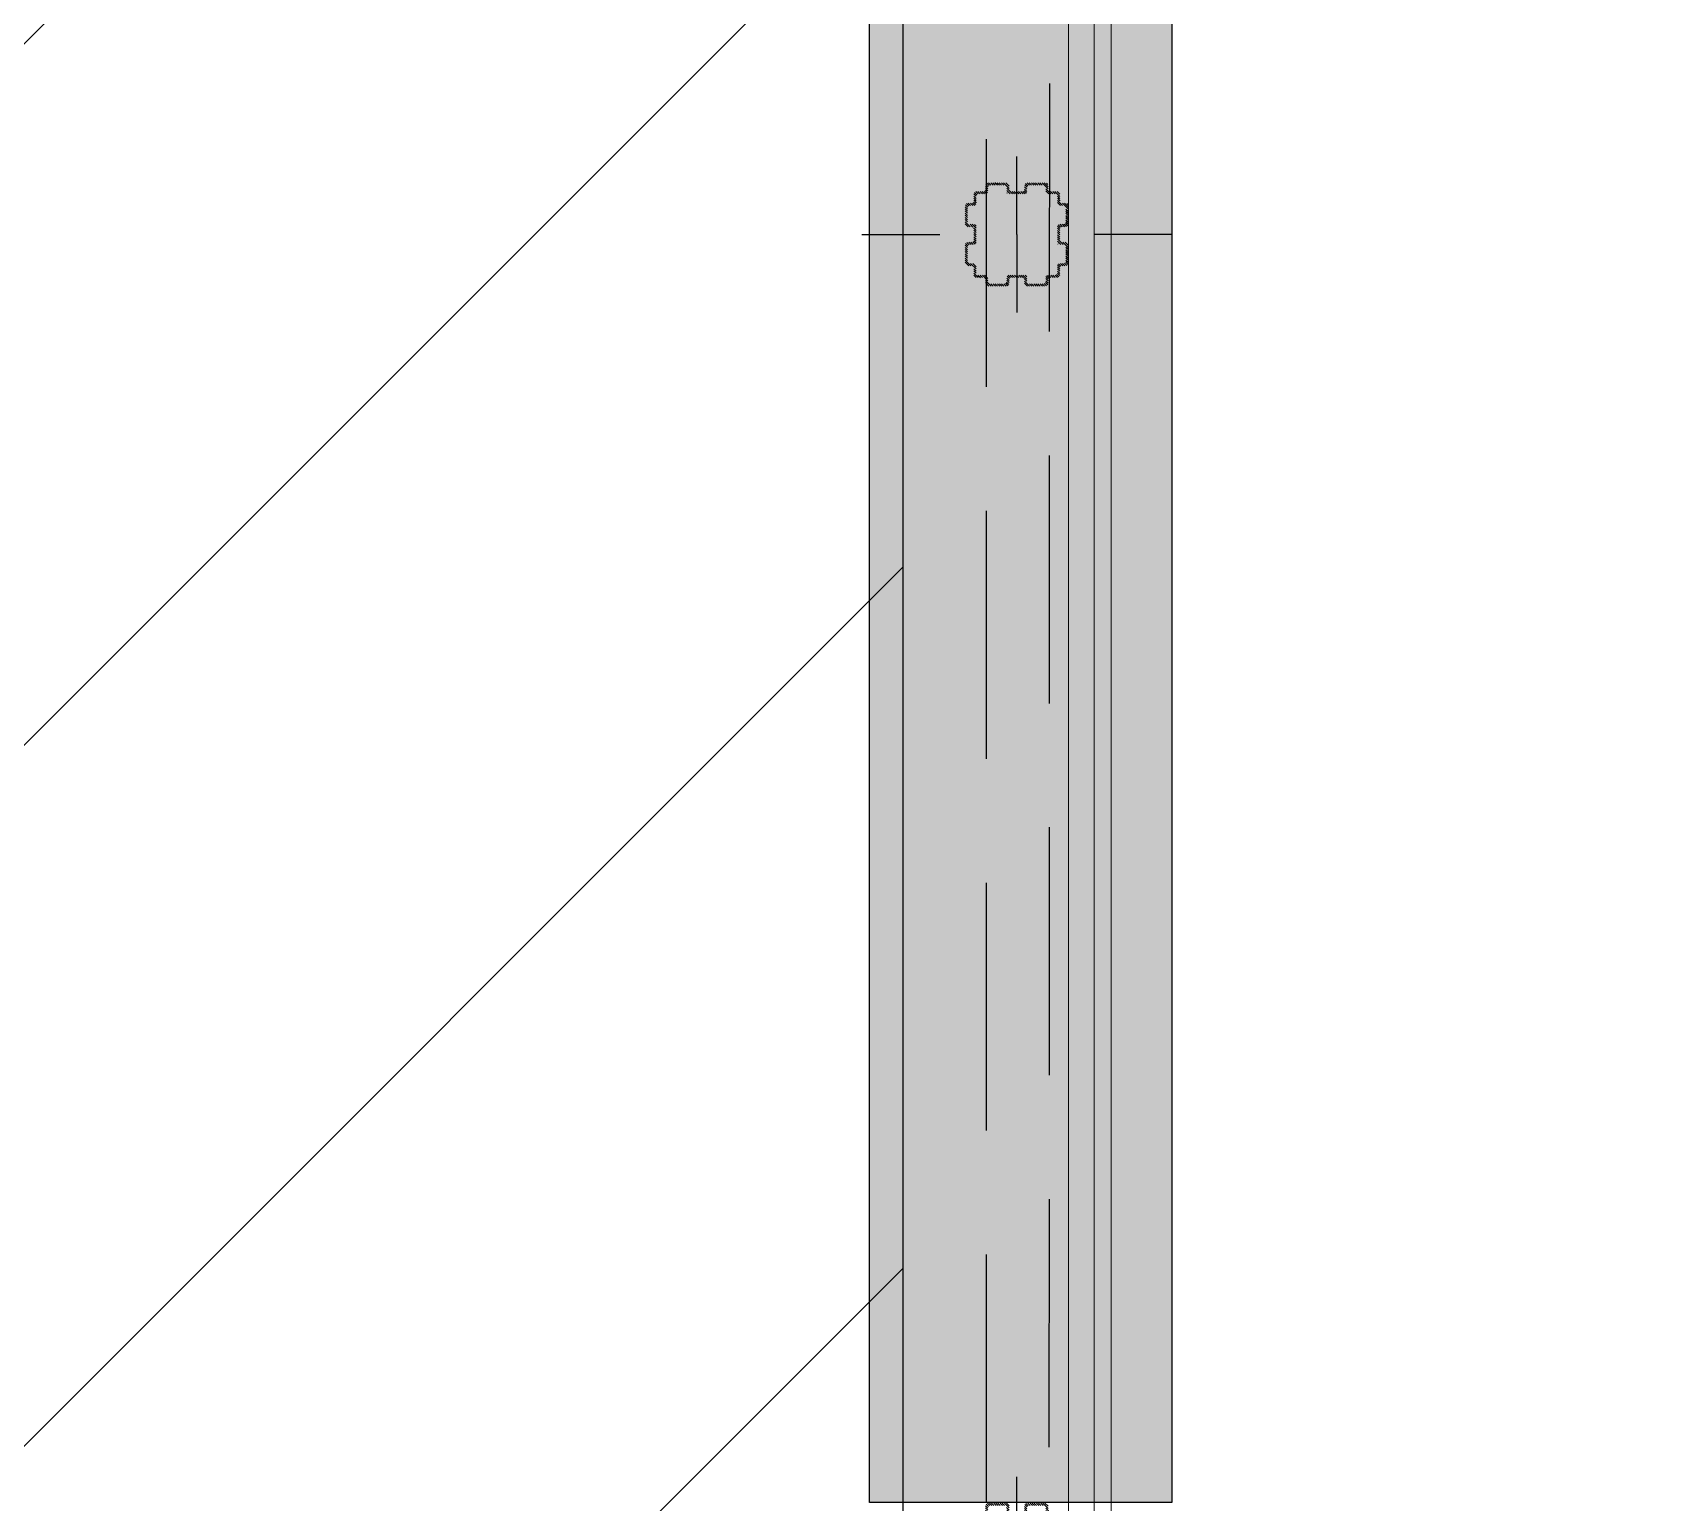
# Model space of a CAD drawing. Header units: millimetres. Extents: x 30 to 130, y 75 to 167.
# Drawn here: x 119.353 to 121.437, y 97.308 to 99.191 of the extents above; entities that cross this region are included whole.
import ezdxf

# ---------------------------------------------------------------- set-up
doc = ezdxf.new("R2010")
doc.units = ezdxf.units.MM
doc.header["$LTSCALE"] = 0.05
doc.linetypes.add('00 Ground$0$DASHDOT', pattern=[25.4, 12.7, -6.35, 0, -6.35])
doc.linetypes.add('00 Ground$0$HIDDENX2', pattern=[19.049999999999997, 12.7, -6.35])
for name, color, linetype, lineweight in [('00 Ground$0$A-Panel Exterior', 3, 'Continuous', 0), ('00 Ground$0$A-Proyecciones', 252, 'Continuous', 0), ('00 Ground$0$TEXTURAS-PAREDES', 253, 'Continuous', 0)]:
    doc.layers.add(name, color=color, linetype=linetype, lineweight=lineweight)
for name, color, linetype in [('00 Ground$0$E-PERFIL-PLANTA-EJES-GL1', 6, '00 Ground$0$DASHDOT'), ('00 Ground$0$E-PERFIL-PLANTA-TEXTURAS-GL1', 6, 'Continuous'), ('00 Ground$0$Hagar puerta vehiculos', 6, 'Continuous'), ('CCTV_Cobertura', 2, 'Continuous')]:
    doc.layers.add(name, color=color, linetype=linetype)
doc.layers.add('00 Ground$0$E-PERFIL-PLANTA-GL1', color=3, linetype='Continuous', plot=False)

# ---------------------------------------------------------------- blocks, each defined once
blk = doc.blocks.new('00 Ground$0$GL')
at = {"layer": '00 Ground$0$E-PERFIL-PLANTA-TEXTURAS-GL1'}
h = blk.add_hatch(dxfattribs=at)
h.set_pattern_fill('ANSI31', color=256, scale=0.00061, angle=90)
h.set_pattern_definition([(135, (0, 0), (-0.001369489058463046, -0.001369489058463046), [])])
edge = h.paths.add_edge_path()
edge.add_arc((-0.01300000000000068, 0.06300000000000044), 0.003000000000000003, 0, 89.99999999999949, ccw=False)
edge.add_line((-0.01000000000000068, 0.06300000000000044), (-0.01000000000000068, 0.05799999999999972))
edge.add_arc((-0.007000000000000672, 0.05799999999999972), 0.003000000000000003, 180, 270)
edge.add_line((-0.007000000000000672, 0.05499999999999972), (0.006999999999999673, 0.05499999999999972))
edge.add_arc((0.006999999999999679, 0.05799999999999971), 0.002999999999999996, 269.9999999999999, 359.9999999999853)
edge.add_line((0.009999999999999676, 0.05799999999999894), (0.01000000000000092, 0.0630000000000015))
edge.add_arc((0.01300000000000093, 0.06300000000000072), 0.003000000000000006, 89.99999999999949, 179.9999999999852, ccw=False)
edge.add_line((0.01300000000000096, 0.06600000000000072), (0.03700000000000003, 0.06600000000000067))
edge.add_arc((0.03700000000000003, 0.06300000000000067), 0.003000000000000003, 0, 89.99999999999989, ccw=False)
edge.add_line((0.04000000000000004, 0.06300000000000067), (0.04000000000000004, 0.05799999999999966))
edge.add_arc((0.04300000000000005, 0.05799999999999967), 0.00300000000000001, 180.0000000000001, 269.9999999999988)
edge.add_line((0.04299999999999998, 0.05499999999999966), (0.05200000000000066, 0.05499999999999944))
edge.add_arc((0.05200000000000059, 0.05199999999999943), 0.00300000000000001, 1.1368683772161603e-13, 89.9999999999988, ccw=False)
edge.add_line((0.0550000000000006, 0.05199999999999944), (0.0550000000000006, 0.04300000000000082))
edge.add_arc((0.05800000000000061, 0.04300000000000082), 0.003000000000000003, 180, 269.9999999999978)
edge.add_line((0.0580000000000005, 0.04000000000000081), (0.06299999999999994, 0.04000000000000065))
edge.add_arc((0.06299999999999983, 0.03700000000000065), 0.002999999999999996, -2.2737367544323206e-13, 89.9999999999979, ccw=False)
edge.add_line((0.06599999999999984, 0.03700000000000064), (0.06599999999999978, 0.01299999999999979))
edge.add_arc((0.06299999999999978, 0.01299999999999979), 0.003000000000000003, 270, 359.99999999999994, ccw=False)
edge.add_line((0.06299999999999978, 0.009999999999999787), (0.05800000000000061, 0.009999999999999787))
edge.add_arc((0.05800000000000061, 0.006999999999999784), 0.003000000000000003, 90, 180)
edge.add_line((0.0550000000000006, 0.006999999999999784), (0.0550000000000006, -0.006999999999999812))
edge.add_arc((0.05800000000000062, -0.006999999999999802), 0.003000000000000017, 180.0000000000002, 269.9999999999997)
edge.add_line((0.05800000000000061, -0.009999999999999815), (0.06299999999999983, -0.009999999999999842))
edge.add_arc((0.06299999999999982, -0.01299999999999985), 0.00300000000000001, 4.376943252282217e-12, 89.99999999999977, ccw=False)
edge.add_line((0.06599999999999984, -0.01299999999999962), (0.06600000000000156, -0.0370000000000007))
edge.add_arc((0.06300000000000155, -0.03700000000000092), 0.003000000000000003, -90, 4.206412995699793e-12, ccw=False)
edge.add_line((0.06300000000000155, -0.04000000000000092), (0.05800000000000061, -0.04000000000000092))
edge.add_arc((0.05800000000000061, -0.04300000000000093), 0.00300000000000001, 90.00000000000011, 179.9999999999999)
edge.add_line((0.0550000000000006, -0.04300000000000093), (0.05500000000000055, -0.05199999999999971))
edge.add_arc((0.05200000000000054, -0.05199999999999971), 0.00300000000000001, 270.0000000000001, 359.99999999999983, ccw=False)
edge.add_line((0.05200000000000055, -0.05499999999999972), (0.04300000000000068, -0.05499999999999972))
edge.add_arc((0.04300000000000068, -0.05799999999999972), 0.003000000000000003, 90, 180.0000000000122)
edge.add_line((0.04000000000000067, -0.05800000000000036), (0.04000000000000176, -0.06300000000000008))
edge.add_arc((0.03700000000000175, -0.06300000000000072), 0.003000000000000003, -90, 1.2221335055073723e-11, ccw=False)
edge.add_line((0.03700000000000175, -0.06600000000000072), (0.01300000000000071, -0.06600000000000072))
edge.add_arc((0.01300000000000071, -0.06300000000000071), 0.003000000000000017, 180.000000000013, 269.9999999999999, ccw=False)
edge.add_line((0.0100000000000007, -0.06300000000000139), (0.009999999999999593, -0.05799999999999905))
edge.add_arc((0.006999999999999581, -0.05799999999999973), 0.003000000000000011, 1.285474183758167e-11, 89.99999999999984)
edge.add_line((0.00699999999999959, -0.05499999999999972), (-0.007000000000000672, -0.05499999999999972))
edge.add_arc((-0.007000000000000672, -0.05799999999999972), 0.003000000000000003, 90, 180)
edge.add_line((-0.01000000000000068, -0.05799999999999972), (-0.01000000000000068, -0.06299999999999889))
edge.add_arc((-0.01300000000000068, -0.06299999999999889), 0.003000000000000006, -89.99999999999568, 0, ccw=False)
edge.add_line((-0.01300000000000046, -0.06599999999999889), (-0.03699999999999973, -0.06600000000000072))
edge.add_arc((-0.03699999999999997, -0.06300000000000071), 0.003000000000000017, 180.0000000000008, 270.00000000000466, ccw=False)
edge.add_line((-0.03999999999999998, -0.06300000000000075), (-0.04000000000000001, -0.05799999999999969))
edge.add_arc((-0.04300000000000001, -0.05799999999999972), 0.003000000000000003, 5.300924469105856e-13, 90)
edge.add_line((-0.04300000000000001, -0.05499999999999972), (-0.05200000000000055, -0.05499999999999972))
edge.add_arc((-0.05200000000000054, -0.05199999999999971), 0.00300000000000001, 180.0000000000001, 269.9999999999999, ccw=False)
edge.add_line((-0.05500000000000055, -0.05199999999999971), (-0.0550000000000006, -0.04300000000000093))
edge.add_arc((-0.05800000000000061, -0.04300000000000093), 0.00300000000000001, 1.325231117276461e-13, 89.99999999999987)
edge.add_line((-0.05800000000000061, -0.04000000000000092), (-0.06299999999999978, -0.04000000000000092))
edge.add_arc((-0.06299999999999978, -0.03700000000000092), 0.003000000000000003, 180, 270, ccw=False)
edge.add_line((-0.06599999999999978, -0.03700000000000092), (-0.06599999999999984, -0.01299999999999985))
edge.add_arc((-0.06299999999999983, -0.01299999999999984), 0.003000000000000003, 90.00000000000051, 180.0000000000001, ccw=False)
edge.add_line((-0.06299999999999986, -0.009999999999999842), (-0.05800000000000058, -0.009999999999999815))
edge.add_arc((-0.05800000000000061, -0.006999999999999815), 0.002999999999999999, 270.0000000000005, 360.0000000000001)
edge.add_line((-0.0550000000000006, -0.006999999999999812), (-0.0550000000000006, 0.006999999999999784))
edge.add_arc((-0.05800000000000061, 0.006999999999999784), 0.003000000000000003, 0, 90)
edge.add_line((-0.05800000000000061, 0.009999999999999787), (-0.06299999999999978, 0.009999999999999787))
edge.add_arc((-0.06299999999999978, 0.01299999999999979), 0.003000000000000006, 180.0000000000001, 270, ccw=False)
edge.add_line((-0.06599999999999978, 0.01299999999999979), (-0.06599999999999984, 0.03700000000000087))
edge.add_arc((-0.06299999999999983, 0.03700000000000087), 0.003000000000000003, 90.00000000000051, 180.0000000000001, ccw=False)
edge.add_line((-0.06299999999999986, 0.04000000000000087), (-0.05800000000000058, 0.0400000000000009))
edge.add_arc((-0.05800000000000061, 0.0430000000000009), 0.003000000000000003, 270.0000000000005, 360)
edge.add_line((-0.0550000000000006, 0.0430000000000009), (-0.0550000000000006, 0.05199999999999944))
edge.add_arc((-0.05200000000000059, 0.05199999999999943), 0.00300000000000001, 90.0000000000012, 179.9999999999999, ccw=False)
edge.add_line((-0.05200000000000066, 0.05499999999999944), (-0.04299999999999998, 0.05499999999999966))
edge.add_arc((-0.04300000000000005, 0.05799999999999967), 0.00300000000000001, 270.0000000000012, 359.9999999999999)
edge.add_line((-0.04000000000000004, 0.05799999999999966), (-0.04000000000000004, 0.06300000000000067))
edge.add_arc((-0.03700000000000003, 0.06300000000000067), 0.003000000000000003, 89.99999999999949, 180, ccw=False)
edge.add_line((-0.03700000000000001, 0.06600000000000067), (-0.01300000000000065, 0.06600000000000045))
edge = h.paths.add_edge_path(flags=16)
edge.add_line((-0.01000000000000079, -0.0519999999999996), (0.00999999999999901, -0.0519999999999996))
edge.add_arc((0.00999999999999901, -0.0549999999999996), 0.003000000000000003, 0, 90, ccw=False)
edge.add_line((0.01299999999999901, -0.0549999999999996), (0.01299999999999901, -0.05999999999999883))
edge.add_arc((0.01599999999999902, -0.05999999999999883), 0.003000000000000003, 180, 270)
edge.add_line((0.01599999999999902, -0.06299999999999883), (0.03399999999999992, -0.06299999999999883))
edge.add_arc((0.03399999999999992, -0.05999999999999883), 0.003000000000000003, 270, 360)
edge.add_line((0.03699999999999992, -0.05999999999999883), (0.03699999999999992, -0.0549999999999996))
edge.add_arc((0.03999999999999992, -0.0549999999999996), 0.003000000000000003, 90, 180, ccw=False)
edge.add_line((0.03999999999999992, -0.0519999999999996), (0.04900000000000049, -0.0519999999999996))
edge.add_arc((0.04900000000000049, -0.0489999999999996), 0.003000000000000003, 270, 360)
edge.add_line((0.05200000000000049, -0.0489999999999996), (0.05200000000000049, -0.03999999999999904))
edge.add_arc((0.05500000000000049, -0.03999999999999904), 0.003000000000000003, 90, 180, ccw=False)
edge.add_line((0.05500000000000049, -0.03699999999999903), (0.05999999999999972, -0.03699999999999903))
edge.add_arc((0.05999999999999972, -0.03399999999999903), 0.003000000000000003, 270, 360)
edge.add_line((0.06299999999999972, -0.03399999999999903), (0.06299999999999972, -0.0159999999999999))
edge.add_arc((0.05999999999999972, -0.0159999999999999), 0.003000000000000003, 0, 90)
edge.add_line((0.05999999999999972, -0.0129999999999999), (0.05500000000000049, -0.0129999999999999))
edge.add_arc((0.05500000000000049, -0.009999999999999898), 0.003000000000000003, 180, 270, ccw=False)
edge.add_line((0.05200000000000049, -0.009999999999999898), (0.05200000000000049, 0.01000000000000167))
edge.add_arc((0.05500000000000049, 0.01000000000000167), 0.003000000000000003, 90, 180, ccw=False)
edge.add_line((0.05500000000000049, 0.01300000000000168), (0.05999999999999972, 0.01300000000000168))
edge.add_arc((0.05999999999999972, 0.01600000000000168), 0.003000000000000003, 270, 360)
edge.add_line((0.06299999999999972, 0.01600000000000168), (0.06299999999999972, 0.03400000000000081))
edge.add_arc((0.05999999999999972, 0.03400000000000081), 0.003000000000000003, 0, 90)
edge.add_line((0.05999999999999972, 0.03700000000000081), (0.05500000000000049, 0.03700000000000081))
edge.add_arc((0.05500000000000049, 0.04000000000000081), 0.003000000000000003, 180, 270, ccw=False)
edge.add_line((0.05200000000000049, 0.04000000000000081), (0.05200000000000049, 0.04900000000000138))
edge.add_arc((0.04900000000000049, 0.04900000000000138), 0.003000000000000003, 0, 90)
edge.add_line((0.04900000000000049, 0.05200000000000138), (0.03999999999999992, 0.05200000000000138))
edge.add_arc((0.03999999999999992, 0.05500000000000138), 0.003000000000000003, 180, 270, ccw=False)
edge.add_line((0.03699999999999992, 0.05500000000000138), (0.03699999999999992, 0.06000000000000061))
edge.add_arc((0.03399999999999992, 0.06000000000000061), 0.003000000000000003, 0, 90)
edge.add_line((0.03399999999999992, 0.06300000000000061), (0.01599999999999902, 0.06300000000000061))
edge.add_arc((0.01599999999999902, 0.06000000000000061), 0.003000000000000003, 90, 180)
edge.add_line((0.01299999999999901, 0.06000000000000061), (0.01299999999999901, 0.05500000000000138))
edge.add_arc((0.00999999999999901, 0.05500000000000138), 0.003000000000000003, -90, 0, ccw=False)
edge.add_line((0.00999999999999901, 0.05200000000000138), (-0.01000000000000079, 0.05200000000000138))
edge.add_arc((-0.01000000000000079, 0.05500000000000138), 0.003000000000000003, 180, 270, ccw=False)
edge.add_line((-0.01300000000000079, 0.05500000000000138), (-0.01300000000000079, 0.06000000000000061))
edge.add_arc((-0.01600000000000079, 0.06000000000000061), 0.003000000000000003, 0, 90)
edge.add_line((-0.01600000000000079, 0.06300000000000061), (-0.03399999999999992, 0.06300000000000061))
edge.add_arc((-0.03399999999999992, 0.06000000000000061), 0.003000000000000003, 90, 180)
edge.add_line((-0.03699999999999992, 0.06000000000000061), (-0.03699999999999992, 0.05500000000000138))
edge.add_arc((-0.03999999999999992, 0.05500000000000138), 0.003000000000000003, -90, 0, ccw=False)
edge.add_line((-0.03999999999999992, 0.05200000000000138), (-0.04900000000000049, 0.05200000000000138))
edge.add_arc((-0.04900000000000049, 0.04900000000000138), 0.003000000000000003, 90, 180)
edge.add_line((-0.05200000000000049, 0.04900000000000138), (-0.05200000000000049, 0.04000000000000081))
edge.add_arc((-0.05500000000000049, 0.04000000000000081), 0.003000000000000003, -90, 0, ccw=False)
edge.add_line((-0.05500000000000049, 0.03700000000000081), (-0.0600000000000015, 0.03700000000000081))
edge.add_arc((-0.0600000000000015, 0.03400000000000081), 0.003000000000000003, 90, 180)
edge.add_line((-0.0630000000000015, 0.03400000000000081), (-0.0630000000000015, 0.01600000000000168))
edge.add_arc((-0.0600000000000015, 0.01600000000000168), 0.003000000000000003, 180, 270)
edge.add_line((-0.0600000000000015, 0.01300000000000168), (-0.05500000000000049, 0.01300000000000168))
edge.add_arc((-0.05500000000000049, 0.01000000000000167), 0.003000000000000003, 0, 90, ccw=False)
edge.add_line((-0.05200000000000049, 0.01000000000000167), (-0.05200000000000049, -0.009999999999999898))
edge.add_arc((-0.05500000000000049, -0.009999999999999898), 0.003000000000000003, -90, 0, ccw=False)
edge.add_line((-0.05500000000000049, -0.0129999999999999), (-0.0600000000000015, -0.0129999999999999))
edge.add_arc((-0.0600000000000015, -0.0159999999999999), 0.003000000000000003, 90, 180)
edge.add_line((-0.0630000000000015, -0.0159999999999999), (-0.0630000000000015, -0.03399999999999903))
edge.add_arc((-0.0600000000000015, -0.03399999999999903), 0.003000000000000003, 180, 270)
edge.add_line((-0.0600000000000015, -0.03699999999999903), (-0.05500000000000049, -0.03699999999999903))
edge.add_arc((-0.05500000000000049, -0.03999999999999904), 0.003000000000000003, 0, 90, ccw=False)
edge.add_line((-0.05200000000000049, -0.03999999999999904), (-0.05200000000000049, -0.0489999999999996))
edge.add_arc((-0.04900000000000049, -0.0489999999999996), 0.003000000000000003, 180, 270)
edge.add_line((-0.04900000000000049, -0.0519999999999996), (-0.0400000000000017, -0.0519999999999996))
edge.add_arc((-0.0400000000000017, -0.0549999999999996), 0.003000000000000003, 0, 90, ccw=False)
edge.add_line((-0.0370000000000017, -0.0549999999999996), (-0.0370000000000017, -0.05999999999999883))
edge.add_arc((-0.0340000000000017, -0.05999999999999883), 0.003000000000000003, 180, 270)
edge.add_line((-0.0340000000000017, -0.06299999999999883), (-0.01600000000000079, -0.06299999999999883))
edge.add_arc((-0.01600000000000079, -0.05999999999999883), 0.003000000000000003, 270, 360)
edge.add_line((-0.01300000000000079, -0.05999999999999883), (-0.01300000000000079, -0.0549999999999996))
edge.add_arc((-0.01000000000000079, -0.0549999999999996), 0.003000000000000003, 90, 180, ccw=False)
at = {"layer": '00 Ground$0$E-PERFIL-PLANTA-EJES-GL1', "ltscale": 0.05}
for p, q in [((0, 0), (0, 0.1985192369649693)), ((-0.1985192369649693, 0), (0, 0)), ((0, 0), (0, -0.1985192369649693)), ((0.1985192369649693, 0), (0, 0))]:
    blk.add_line(p, q, dxfattribs=at)
blk = doc.blocks.new('00 Ground$0$puerta veh')
at = {"layer": '00 Ground$0$TEXTURAS-PAREDES', "true_color": 0xffffff}
h = blk.add_hatch(color=7, dxfattribs=at)
h.dxf.hatch_style = 1
h.paths.add_polyline_path([(-0.3873952809568877, 1.624000000000194), (0, 1.624000000000194), (0, -1.624000000000187), (-0.3873952809568877, -1.624000000000187)])
at = {"layer": '00 Ground$0$Hagar puerta vehiculos'}
blk.add_lwpolyline([(-0.3873952809568877, 1.624000000000194), (0, 1.624000000000194), (0, -1.624000000000187), (-0.3873952809568877, -1.624000000000187)], close=True, dxfattribs=at)
at = {"layer": '00 Ground$0$Hagar puerta vehiculos', "linetype": '00 Ground$0$HIDDENX2', "ltscale": 0.5}
for points in [[(-0.2373952809569033, -1.624000000000187), (-0.2373953682701497, 1.624000000000194)], [(-0.1563952809543068, 1.622000000000199), (-0.1573953682701514, -1.624000000000187)]]:
    blk.add_lwpolyline(points, dxfattribs=at)

msp = doc.modelspace()

# ---------------------------------------------------------------- hatches: boundary and pattern name
at = {"layer": 'CCTV_Cobertura', "true_color": 0x636466, "transparency": 33554687}
h = msp.add_hatch(dxfattribs=at)
h.set_pattern_fill('ANSI31', color=251, scale=0.2)
h.set_pattern_definition([(45, (-3037.057318762187, -1545.845362205626), (-0.4490128060534577, 0.4490128060534577), [])])
h.paths.add_polyline_path([(120.4673680044492, 122.0449242816956, -0.02225269004467892), (116.9113685871824, 122.1827198904066), (116.9113685871824, 109.6429336002811), (116.9113685871824, 109.5551219753777), (117.3297465599775, 109.410124259733), (120.4673680044492, 109.410124259733), (120.4673680044492, 110.0422073209604)])
h.paths.add_polyline_path([(116.9113685871824, 122.1827198904066, -0.001957441402848788), (116.5993675948106, 122.2099778496861), (116.5993675948106, 109.6429336002811), (116.8313685871825, 109.6429336002811), (116.9113685871824, 109.6429336002811)])
h.paths.add_polyline_path([(116.5993675948106, 122.2099778496861, -0.01258690713973196), (114.5993675948106, 122.4434925187679), (114.5993675948106, 109.410124259733), (116.5993675948106, 109.410124259733), (116.5993675948106, 109.5629336002812), (116.5993675948106, 109.6429336002811)])
h.paths.add_polyline_path([(116.5993675948106, 109.4101232778273), (116.5568479754369, 109.4101230101969), (114.5993675948106, 109.4101239146214), (114.5993675948106, 106.7048025067068), (116.5993675948106, 106.7048025067068)], flags=17)
h.paths.add_polyline_path([(120.4673680044492, 109.410124259733), (117.3297465599775, 109.410124259733), (116.9113685871824, 109.5551219753777), (116.9113685871824, 109.6429336002811), (116.8313685871825, 109.6429336002811), (116.5993675948106, 109.6429336002811), (116.5993675948106, 109.5629336002812), (116.5993675948106, 109.410124259733), (116.5993675948106, 106.7048025067068), (114.5993675948106, 106.7048025067068), (114.5993675948106, 95.64652231591072), (120.2366798174784, 90.57066359165083), (120.4673680044492, 97.17670894312323)])
h.paths.add_polyline_path([(116.7912845901095, 109.410124485807), (116.7712853728452, 109.4101243599264, 0.9911916446494764)], flags=16)
h.paths.add_polyline_path([(116.8213677485663, 106.7876131981382), (116.755367733639, 106.7876131981427), (116.755367212398, 106.7048014127697), (116.7712853728452, 106.7048013125764, -0.9955829908017706), (116.7912849809208, 106.704712778162, -1.004436605726532), (116.7712853728452, 106.7048013125764), (116.755367212398, 106.7048014127697), (116.7553666911516, 106.6219887517068), (116.8313685871825, 106.6219873165746), (116.8313685871825, 106.6319889821523), (116.9113685871824, 106.6319889821523), (116.9113685871824, 106.4719890545382), (116.8313685871825, 106.4719890545382), (116.5993675948106, 106.4719890545382), (116.5993675948106, 106.5519890545381), (116.7553662505537, 106.5519890545381), (116.755367212398, 106.7048014127697), (116.755367733639, 106.7876131981427), (116.6893677485663, 106.7876131981473), (116.6893677486026, 109.3273115953818), (116.8213677486023, 109.3273091028461)], flags=16)
h.paths.add_polyline_path([(116.7953677486079, 106.7876160787025), (116.7153677485848, 106.7876145680748), (116.715367748582, 109.2943075830992), (116.795367748561, 109.294307583094)], flags=0)
h.paths.add_polyline_path([(114.5993675948106, 122.4434925187679, -0.08130124215276122), (102.2677820328776, 126.3074613274098, 0.04320254208874329), (96.39387970734003, 122.6879624025403), (92.89652123367148, 115.1878529522553), (114.5993675948106, 95.64652231591072)])

# ---------------------------------------------------------------- linework, layer by layer
at = {"layer": '00 Ground$0$A-Panel Exterior'}
msp.add_lwpolyline([(120.6793680044492, 95.99846132740959), (120.7343680044495, 95.99846132740959), (120.7343680044495, 162.9647512899289), (120.6793680044492, 162.9647512899289)], close=True, dxfattribs=at)
at = {"layer": '00 Ground$0$A-Proyecciones'}
msp.add_lwpolyline([(128.139357373076, 167.306203138849), (128.1301489739438, 108.4243669341265, -0.4365813001722356), (121.6486422527677, 101.4317189448832), (120.7126278611071, 101.4317189448832), (120.7126278611071, 96.43320370996594), (121.6485656917042, 96.43320370996594, -0.4142135623732539), (128.1485656917042, 89.93320370993615), (128.1393573236859, 81.02362273266021, -0.4131361365931162), (121.6393557035943, 74.52364298920929), (121.639347826699, 76.5236686535834), (36.39499398240639, 76.52366870549918), (36.39500349592606, 74.52364443375768, -0.4142084443567652), (29.89495500434384, 81.02364298911994), (29.89484128605034, 167.3062802096963), (31.39495794356833, 167.3061624715835)], format="xyb", dxfattribs=at)
at = {"layer": 'CCTV_Cobertura', "color": 2}
msp.add_lwpolyline([(120.4673680044497, 130.569998373124), (120.4673680044492, 97.17670894312505)], dxfattribs=at)

# ---------------------------------------------------------------- block references
at = {"layer": '00 Ground$0$E-PERFIL-PLANTA-GL1'}
for p in [(120.6133680044489, 98.93246132740978), (120.6133680044485, 97.24146132740975)]:
    msp.add_blockref('00 Ground$0$GL', p, dxfattribs=at)
at = {"layer": '00 Ground$0$Hagar puerta vehiculos', "color": 1}
msp.add_blockref('00 Ground$0$puerta veh', (120.8118872414142, 98.93246132740978), dxfattribs=at)

doc.saveas('drawing.dxf')
